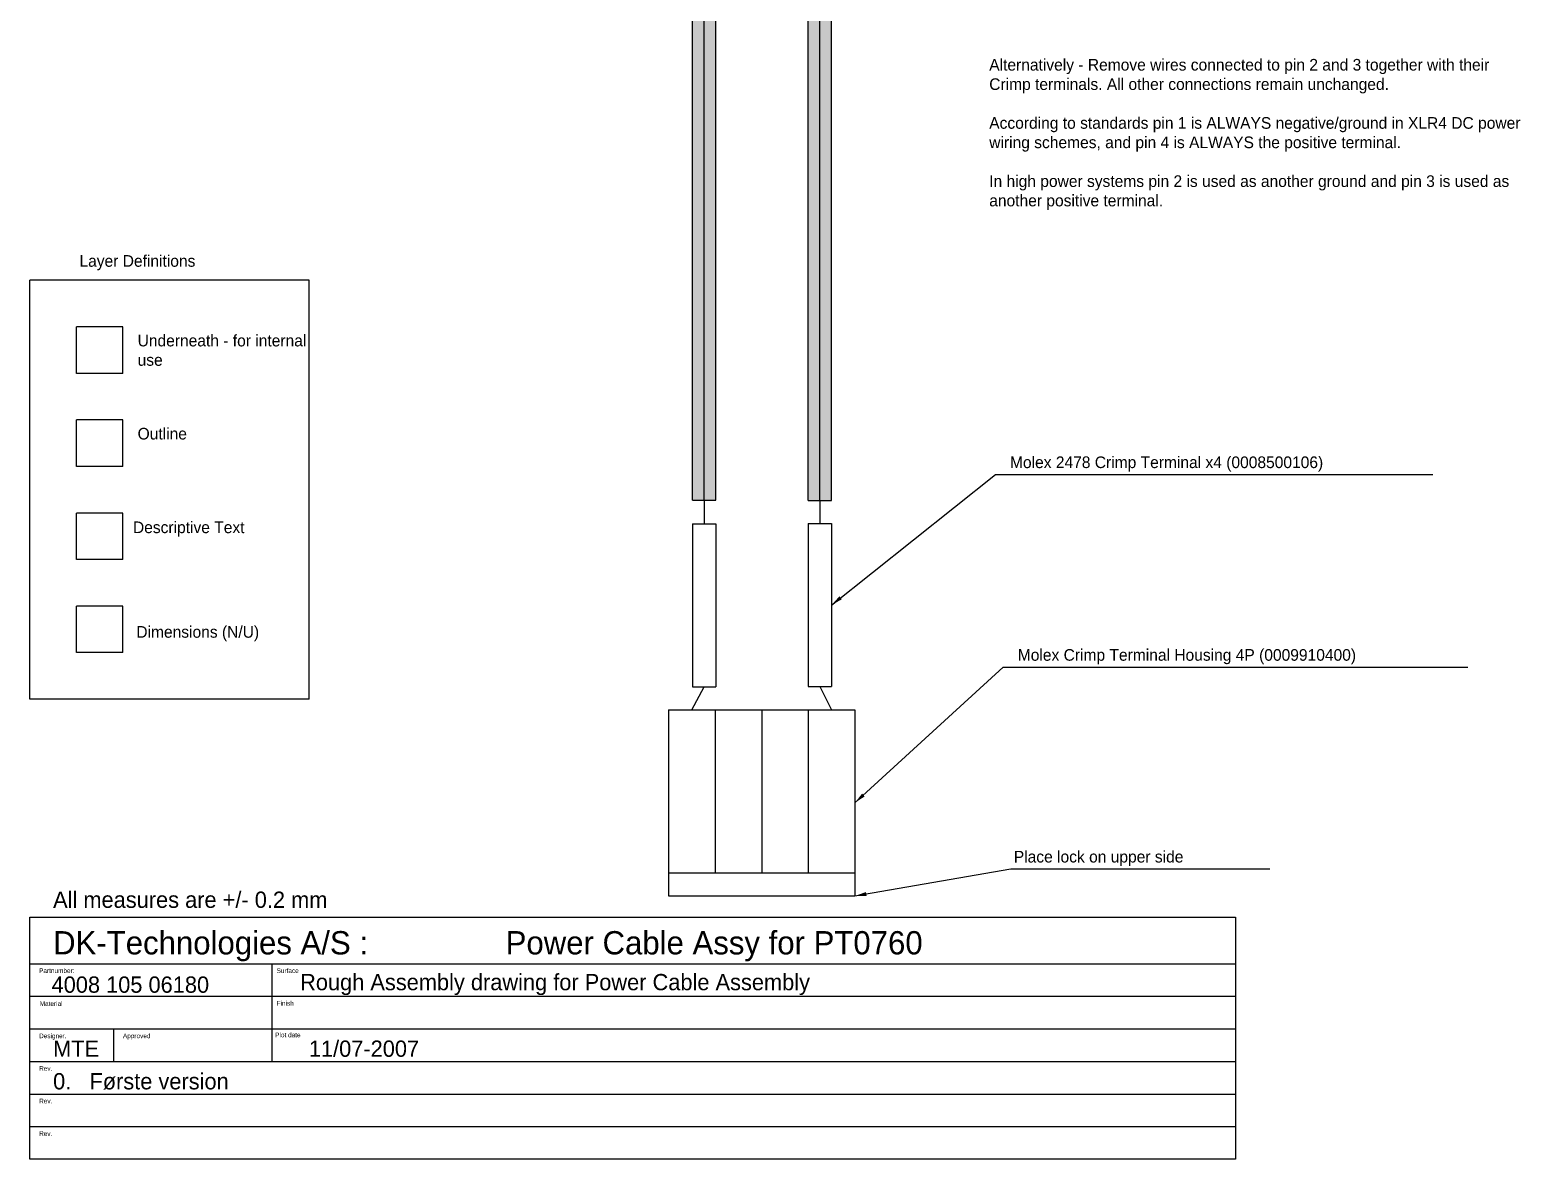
# Model space of a CAD drawing. Header units: millimetres. Extents: x -29 to 311, y -229 to 256.
# Drawn here: x -29 to 291.1, y -229.3 to 13.3 of the extents above; entities that cross this region are included whole.
import ezdxf

# ---------------------------------------------------------------- set-up
doc = ezdxf.new("R2010")
doc.units = ezdxf.units.MM
for name, color, linetype in [('Descriptive Text', 9, 'Continuous'), ('dimensions', 151, 'Continuous'), ('underneath', 9, 'Continuous')]:
    doc.layers.add(name, color=color, linetype=linetype)
doc.dimstyles.new('ISO-25', dxfattribs={"dimtxt": 2.5, "dimasz": 2.5, "dimexe": 1.25, "dimexo": 0.625, "dimtad": 1, "dimtxsty": 'Standard', "dimcen": 2.5, "dimadec": 0, "dimazin": 0, "dimtfac": 1, "dimtmove": 0, "dimatfit": 3, "dimfxl": 0, "dimarcsym": 0})

msp = doc.modelspace()

# ---------------------------------------------------------------- hatches: boundary and pattern name
for color, points in [(1, [(113.33, -87.74), (118.33, -87.74), (118.33, 152.26), (113.33, 152.26)]), (0, [(138.21, -87.84), (143.21, -87.84), (143.21, 152.16), (138.21, 152.16)])]:
    msp.add_hatch(color=color).paths.add_polyline_path(points)

# ---------------------------------------------------------------- linework, layer by layer
for p, q in [((113.33, -87.74), (113.33, 152.26)), ((115.83, -87.74), (115.83, 152.26)), ((118.33, -87.74), (118.33, 152.26)), ((138.21, -87.84), (138.21, 152.16)), ((140.71, -87.84), (140.71, 152.16)), ((143.21, -87.84), (143.21, 152.16)), ((-18.98, -80.5), (-18.98, -70.5)), ((-8.98, -70.5), (-18.98, -70.5)), ((-8.98, -80.5), (-8.98, -70.5)), ((-8.98, -80.5), (-18.98, -80.5)), ((113.33, -87.74), (118.33, -87.74)), ((138.21, -87.84), (143.21, -87.84)), ((138.21, -92.77), (143.21, -92.77)), ((138.21, -92.77), (138.21, -127.77)), ((143.21, -92.77), (143.21, -127.77)), ((113.33, -92.83), (118.33, -92.83)), ((113.33, -92.83), (113.33, -127.83)), ((118.33, -92.83), (118.33, -127.83)), ((113.33, -127.83), (118.33, -127.83)), ((138.21, -127.77), (143.21, -127.77)), ((108.21, -132.77), (148.21, -132.77)), ((108.21, -132.77), (108.21, -172.77)), ((118.21, -132.77), (118.21, -167.77)), ((128.21, -132.77), (128.21, -167.77)), ((138.21, -132.77), (138.21, -167.77)), ((148.21, -132.77), (148.21, -172.77)), ((108.21, -167.77), (148.21, -167.77)), ((108.21, -172.77), (148.21, -172.77))]:
    msp.add_line(p, q)
at = {"layer": 'Descriptive Text'}
for p, q in [((-28.98, -130.5), (-28.98, -40.5)), ((31.02, -40.5), (-28.98, -40.5)), ((31.02, -130.5), (31.02, -40.5)), ((-18.98, -100.5), (-18.98, -90.5)), ((-8.98, -90.5), (-18.98, -90.5)), ((-8.98, -100.5), (-8.98, -90.5)), ((-8.98, -100.5), (-18.98, -100.5)), ((31.02, -130.5), (-28.98, -130.5)), ((-28.98, -229.33), (-28.98, -177.33)), ((-28.98, -177.33), (229.98, -177.33)), ((229.98, -177.33), (229.98, -229.33)), ((-28.98, -187.33), (229.98, -187.33)), ((23.02, -187.33), (23.02, -194.33)), ((-28.98, -194.33), (229.98, -194.33)), ((23.02, -194.33), (23.02, -201.33)), ((-28.98, -201.33), (229.98, -201.33)), ((-10.98, -201.33), (-10.98, -208.33)), ((23.02, -201.33), (23.02, -208.33)), ((-28.98, -208.33), (229.98, -208.33)), ((-28.98, -215.33), (229.98, -215.33)), ((-28.98, -222.33), (229.98, -222.33)), ((229.98, -229.33), (-28.98, -229.33))]:
    msp.add_line(p, q, dxfattribs=at)
at = {"layer": 'dimensions'}
for p, q in [((-18.98, -120.5), (-18.98, -110.5)), ((-8.98, -110.5), (-18.98, -110.5)), ((-8.98, -120.5), (-8.98, -110.5)), ((-8.98, -120.5), (-18.98, -120.5))]:
    msp.add_line(p, q, dxfattribs=at)
at = {"layer": 'underneath'}
for p, q in [((-18.98, -60.5), (-18.98, -50.5)), ((-8.98, -50.5), (-18.98, -50.5)), ((-8.98, -60.5), (-8.98, -50.5)), ((-8.98, -60.5), (-18.98, -60.5)), ((115.83, -87.74), (115.83, -92.83)), ((140.71, -87.84), (140.71, -92.77)), ((113.21, -132.77), (115.83, -127.83)), ((140.71, -127.77), (143.21, -132.77))]:
    msp.add_line(p, q, dxfattribs=at)

# ---------------------------------------------------------------- texts
at = {"insert": (-5.83, -72.2), "char_height": 2.5, "width": 25.4979, "attachment_point": 1}
msp.add_mtext('Outline', dxfattribs=at)
at = {"layer": 'Descriptive Text'}
for s, height, p in [('All measures are +/- 0.2 mm', 3.5, (-23.98, -175.33)), ('DK-Technologies A/S :', 5, (-23.98, -185.33)), ('Power Cable Assy for PT0760', 5, (73.22, -185.33)), ('Partnumber:', 1, (-26.98, -189.33)), ('Surface', 1, (24.02, -189.33)), ('4008 105 06180', 3.5, (-24.31, -193.57)), ('Rough Assembly drawing for Power Cable Assembly', 3.5, (29.07, -193.03)), ('Material', 1, (-26.86, -196.39)), ('Finish', 1, (24.02, -196.33)), ('Designer.', 1, (-26.98, -203.33)), ('MTE', 3.5, (-23.98, -207.33)), ('Approved', 1, (-8.98, -203.33)), ('Plot date', 1, (23.72, -203.13)), ('11/07-2007', 3.5, (30.95, -207.33)), ('Rev.', 1, (-26.98, -210.33)), ('0.   Første version', 3.5, (-23.98, -214.33)), ('Rev.', 1, (-26.98, -217.33)), ('Rev.', 1, (-26.98, -224.33))]:
    msp.add_text(s, height=height, dxfattribs=at).set_placement(p)
at = {"layer": 'Descriptive Text', "char_height": 2.5, "attachment_point": 1}
for s, insert, width in [('Alternatively - Remove wires connected to pin 2 and 3 together with their Crimp terminals. All other connections remain unchanged. \\P\\PAccording to standards pin 1 is ALWAYS negative/ground in XLR4 DC power wiring schemes, and pin 4 is ALWAYS the positive terminal.\\P\\PIn high power systems pin 2 is used as another ground and pin 3 is used as another positive terminal.', (177.08, 7.06), 114.9013), ('Layer Definitions', (-18.32, -35.09), 44.3157), ('Descriptive Text', (-6.83, -92.32), 25.4979)]:
    msp.add_mtext(s, dxfattribs=dict(at, insert=insert, width=width))
at = {"layer": 'Descriptive Text', "char_height": 2.5, "attachment_point": 7}
for s, insert in [('Molex 2478 Crimp Terminal x4 (0008500106)', (181.54, -81.6)), ('Molex Crimp Terminal Housing 4P (0009910400)', (183.21, -122.99)), ('Place lock on upper side', (182.36, -166.34))]:
    msp.add_mtext(s, dxfattribs=dict(at, insert=insert))
at = {"layer": 'dimensions', "insert": (-6.11, -114.79), "char_height": 2.5, "width": 30.761, "attachment_point": 1}
msp.add_mtext('Dimensions (N/U)', dxfattribs=at)
at = {"layer": 'underneath', "insert": (-5.83, -52.2), "char_height": 2.5, "width": 36.8508, "attachment_point": 1}
msp.add_mtext('Underneath - for internal use', dxfattribs=at)

# ---------------------------------------------------------------- leaders
at = {"layer": 'Descriptive Text', "annotation_type": 0, "has_hookline": 1, "hookline_direction": 0}
for points, text_width in [([(143.21, -110.27), (178.41, -82.22), (180.91, -82.22)], 90.83), ([(148.21, -152.77), (180.09, -123.62), (182.59, -123.62)], 96.67), ([(148.21, -172.77), (181.74, -166.97)], 55)]:
    msp.add_leader(points, dimstyle='ISO-25', dxfattribs=dict(at, text_width=text_width))

doc.saveas('drawing.dxf')
